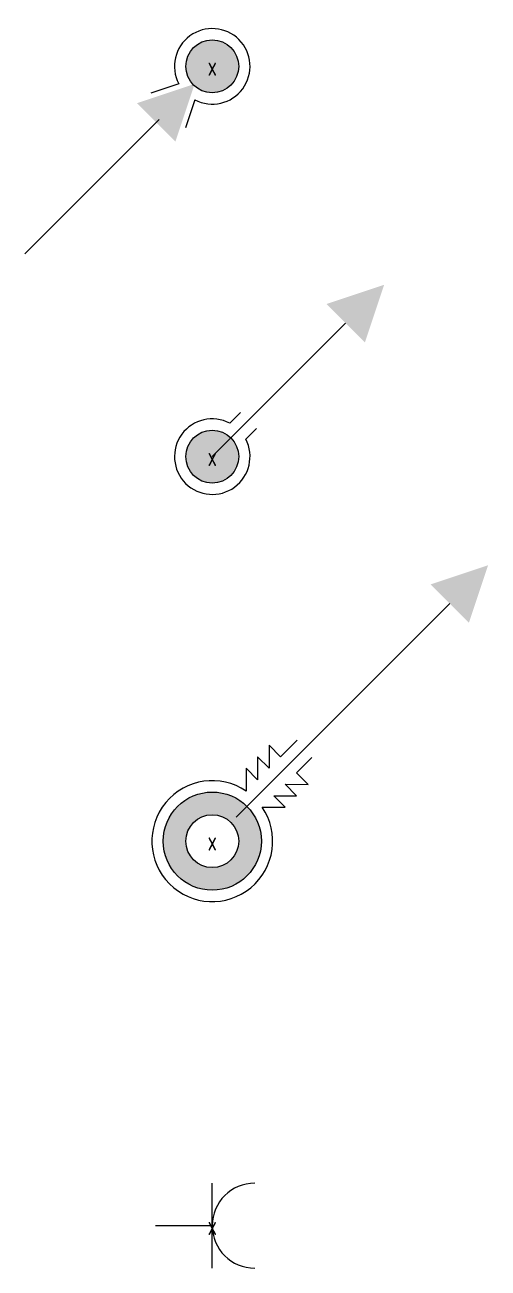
# Model space of a CAD drawing. Header units: metres. Extents: x -162 to 83385, y -62392 to -1971.
# Drawn here: x 71715 to 72941, y -5369 to -2078 of the extents above; entities that cross this region are included whole.
import ezdxf
from ezdxf.enums import TextEntityAlignment as Align

# ---------------------------------------------------------------- set-up
doc = ezdxf.new("R2010")
doc.units = ezdxf.units.M
doc.header["$LTSCALE"] = 0.5
for name, color, linetype, lineweight in [('ELIN_Attribut_01_Produkt_ID', 7, 'Continuous', 0), ('ELIN_Attribut_02_Stromkreis', 7, 'Continuous', 0), ('ELIN_Attribut_03_Verteilerbereich', 7, 'Continuous', 0), ('ELIN_Attribut_04_Montagehoehe', 7, 'Continuous', 0), ('ELIN_Attribut_05_Montageart', 7, 'Continuous', 0), ('ELIN_Attribut_06_Tuernummer', 7, 'Continuous', 0), ('ELIN_Attribut_07_Bemerkung', 7, 'Continuous', 0), ('ELIN_Attribut_08_Adresse', 7, 'Continuous', 0), ('ELIN_Attribut_10_AKZ1', 7, 'Continuous', 0), ('ELIN_Attribut_11_AKZ2', 7, 'Continuous', 0), ('ELIN_Attribut_12_Sonstiges1', 7, 'Continuous', 0), ('ELIN_Attribut_13_Sonstiges2', 7, 'Continuous', 0), ('ELIN_Attribut_14_Bauteil', 7, 'Continuous', 0), ('ELIN_Attribut_15_Ebene', 7, 'Continuous', 0), ('ELIN_Attribut_16_Raumnummer', 7, 'Continuous', 0), ('ELIN_Attribut_17_Raumname', 7, 'Continuous', 0), ('ELIN_Attribut_18_Montageabschnitt', 7, 'Continuous', 0), ('ELIN_Attribut_Basispunkt', 2, 'Continuous', 0), ('ELIN_Attribute_GEMOS', 11, 'Continuous', 0), ('ELIN_EUB_DE_Blitzschutz', 5, 'Continuous', 0)]:
    doc.layers.add(name, color=color, linetype=linetype, lineweight=lineweight)
doc.layers.get('0').off()
doc.styles.add('ELIN_Attribute', font='isocp.shx', dxfattribs={"width": 0.8})

# ---------------------------------------------------------------- blocks, each defined once
blk = doc.blocks.new('ELIN_EUB_ABLEITUNG_V_U_ISOLIERT')
blk.add_hatch(color=0).paths.add_polyline_path([(70, 0, 1), (-70, 0, 1)])
at = {"color": 0}
for p, q in [((-88.7, -46.2), (-162.7, -70.9)), ((-46.2, -88.7), (-70.9, -162.7)), ((-496.3, -496.3), (-140.8, -140.8))]:
    blk.add_line(p, q, dxfattribs=at)
blk.add_circle((0, 0), 70, dxfattribs=at)
blk.add_arc((0, 0), 100, 242.4576, 207.5424, dxfattribs=at)
blk.add_solid([(-199.4, -97.6), (-46.7, -46.7), (-97.6, -199.4)], dxfattribs=at)
at = {"layer": 'ELIN_Attribut_01_Produkt_ID', "style": 'ELIN_Attribute', "width": 0.8, "flags": 8}
blk.add_attdef('01_PRODUKT_ID', (4.5, -297, 0), '', height=150, dxfattribs=at)
at = {"layer": 'ELIN_Attribut_02_Stromkreis', "style": 'ELIN_Attribute', "width": 0.8, "flags": 8}
blk.add_attdef('02_STROMKREIS', (-247.5, -604.4, 0), '', height=150, dxfattribs=at)
at = {"layer": 'ELIN_Attribut_03_Verteilerbereich', "style": 'ELIN_Attribute', "width": 0.8, "flags": 8}
blk.add_attdef('03_VERTEILERBEREICH', (-247.5, -804.4, 0), '', height=125, dxfattribs=at)
at = {"layer": 'ELIN_Attribut_04_Montagehoehe', "style": 'ELIN_Attribute', "width": 0.8, "flags": 8}
blk.add_attdef('04_MONTAGEHOEHE', text='', height=125, dxfattribs=at).set_placement((-370.5, -14.6, 0), align=Align.RIGHT)
at = {"layer": 'ELIN_Attribut_05_Montageart', "style": 'ELIN_Attribute', "width": 0.8, "flags": 8}
blk.add_attdef('05_MONTAGEART', (434, -14.6, 0), '', height=125, dxfattribs=at)
at = {"layer": 'ELIN_Attribut_06_Tuernummer', "style": 'ELIN_Attribute', "width": 0.8, "flags": 8}
blk.add_attdef('06_TUERNUMMER', text='', height=125, dxfattribs=at).set_placement((-370.5, -214.6, 0), align=Align.RIGHT)
at = {"layer": 'ELIN_Attribut_07_Bemerkung', "style": 'ELIN_Attribute', "width": 0.8, "flags": 8}
blk.add_attdef('07_BEMERKUNG', (-247.5, -1004.4, 0), '', height=125, dxfattribs=at)
at = {"layer": 'ELIN_Attribut_08_Adresse', "style": 'ELIN_Attribute', "width": 0.8, "flags": 8}
blk.add_attdef('08_ADRESSE', (-247.5, -1204.4, 0), '', height=125, dxfattribs=at)
at = {"layer": 'ELIN_Attribut_10_AKZ1', "style": 'ELIN_Attribute', "width": 0.8, "flags": 8}
blk.add_attdef('10_AKZ1', (-247.5, -1604.4, 0), '', height=125, dxfattribs=at)
at = {"layer": 'ELIN_Attribut_11_AKZ2', "style": 'ELIN_Attribute', "width": 0.8, "flags": 8}
blk.add_attdef('11_AKZ2', (-247.5, -1804.4, 0), '', height=125, dxfattribs=at)
at = {"layer": 'ELIN_Attribut_12_Sonstiges1', "style": 'ELIN_Attribute', "width": 0.8, "flags": 8}
blk.add_attdef('12_SONSTIGES1', (-247.5, -2004.4, 0), '', height=125, dxfattribs=at)
at = {"layer": 'ELIN_Attribut_13_Sonstiges2', "style": 'ELIN_Attribute', "width": 0.8, "flags": 8}
blk.add_attdef('13_SONSTIGES2', (-247.5, -2204.4, 0), '', height=125, dxfattribs=at)
at = {"layer": 'ELIN_Attribut_14_Bauteil', "style": 'ELIN_Attribute', "width": 0.8, "flags": 8}
blk.add_attdef('14_BAUTEIL', (-247.5, -2404.4, 0), '', height=125, dxfattribs=at)
at = {"layer": 'ELIN_Attribut_15_Ebene', "style": 'ELIN_Attribute', "width": 0.8, "flags": 8}
blk.add_attdef('15_EBENE', (-247.5, -2604.4, 0), '', height=125, dxfattribs=at)
at = {"layer": 'ELIN_Attribut_16_Raumnummer', "style": 'ELIN_Attribute', "width": 0.8, "flags": 8}
blk.add_attdef('16_RAUMNUMMER', (-247.5, -2804.4, 0), '', height=125, dxfattribs=at)
at = {"layer": 'ELIN_Attribut_17_Raumname', "style": 'ELIN_Attribute', "width": 0.8, "flags": 8}
blk.add_attdef('17_RAUMNAME', (-247.5, -3004.4, 0), '', height=125, dxfattribs=at)
at = {"layer": 'ELIN_Attribut_18_Montageabschnitt', "style": 'ELIN_Attribute', "width": 0.8, "flags": 8}
blk.add_attdef('18_MONTAGEABSCHNITT', (-247.5, -3204.4, 0), '', height=125, dxfattribs=at)
at = {"layer": 'ELIN_Attribut_Basispunkt', "style": 'ELIN_Attribute', "width": 0.8, "flags": 8}
blk.add_attdef('Basispunkt', text='', height=50, dxfattribs=at).set_placement((0, 0), align=Align.MIDDLE)
at = {"layer": 'ELIN_Attribute_GEMOS', "style": 'ELIN_Attribute', "width": 0.6}
for tag, p in [('G01_PRO02ID', (1620.5, 183.6)), ('G02_BEZEICHNUNG', (1620.5, -14.6, 0)), ('G03_DESCRIPTION', (1620.5, -204.4, 0)), ('G04_GEMOS-SYMBOL', (1623.8, -404.4, 0)), ('G05_GEMOS-TYP', (1623.8, -604.4, 0)), ('G06_ORTSKENNUNG', (1620.5, -804.4, 0)), ('G08_FREI1', (1620.5, -1004.4, 0)), ('G08_FREI2', (1620.5, -1204.4, 0))]:
    blk.add_attdef(tag, p, '', height=125, dxfattribs=at)
blk = doc.blocks.new('ELIN_EUB_ABLEITUNG_N_O_ISOLIERT')
blk.add_hatch(color=0).paths.add_polyline_path([(70, 0, 1), (-70, 0, 1)])
at = {"color": 0}
for p, q in [((0, 0), (353.2, 353.2)), ((46.2, 88.7), (74.5, 117)), ((88.7, 46.2), (117, 74.5))]:
    blk.add_line(p, q, dxfattribs=at)
blk.add_circle((0, 0), 70, dxfattribs=at)
blk.add_arc((0, 0), 100, 62.4576, 27.5424, dxfattribs=at)
blk.add_solid([(302.2, 404.1), (455, 455), (404.1, 302.2)], dxfattribs=at)
at = {"layer": 'ELIN_Attribut_01_Produkt_ID', "style": 'ELIN_Attribute', "width": 0.8, "flags": 8}
blk.add_attdef('01_PRODUKT_ID', (-515.5, -318, 0), '', height=150, dxfattribs=at)
at = {"layer": 'ELIN_Attribut_02_Stromkreis', "style": 'ELIN_Attribute', "width": 0.8, "flags": 8}
blk.add_attdef('02_STROMKREIS', (-247.5, -604.4, 0), '', height=150, dxfattribs=at)
at = {"layer": 'ELIN_Attribut_03_Verteilerbereich', "style": 'ELIN_Attribute', "width": 0.8, "flags": 8}
blk.add_attdef('03_VERTEILERBEREICH', (-247.5, -804.4, 0), '', height=125, dxfattribs=at)
at = {"layer": 'ELIN_Attribut_04_Montagehoehe', "style": 'ELIN_Attribute', "width": 0.8, "flags": 8}
blk.add_attdef('04_MONTAGEHOEHE', text='', height=125, dxfattribs=at).set_placement((-308.5, -14.6, 0), align=Align.RIGHT)
at = {"layer": 'ELIN_Attribut_05_Montageart', "style": 'ELIN_Attribute', "width": 0.8, "flags": 8}
blk.add_attdef('05_MONTAGEART', (434, -14.6, 0), '', height=125, dxfattribs=at)
at = {"layer": 'ELIN_Attribut_06_Tuernummer', "style": 'ELIN_Attribute', "width": 0.8, "flags": 8}
blk.add_attdef('06_TUERNUMMER', text='', height=125, dxfattribs=at).set_placement((-308.5, -214.6, 0), align=Align.RIGHT)
at = {"layer": 'ELIN_Attribut_07_Bemerkung', "style": 'ELIN_Attribute', "width": 0.8, "flags": 8}
blk.add_attdef('07_BEMERKUNG', (-247.5, -1004.4, 0), '', height=125, dxfattribs=at)
at = {"layer": 'ELIN_Attribut_08_Adresse', "style": 'ELIN_Attribute', "width": 0.8, "flags": 8}
blk.add_attdef('08_ADRESSE', (-247.5, -1204.4, 0), '', height=125, dxfattribs=at)
at = {"layer": 'ELIN_Attribut_10_AKZ1', "style": 'ELIN_Attribute', "width": 0.8, "flags": 8}
blk.add_attdef('10_AKZ1', (-247.5, -1604.4, 0), '', height=125, dxfattribs=at)
at = {"layer": 'ELIN_Attribut_11_AKZ2', "style": 'ELIN_Attribute', "width": 0.8, "flags": 8}
blk.add_attdef('11_AKZ2', (-247.5, -1804.4, 0), '', height=125, dxfattribs=at)
at = {"layer": 'ELIN_Attribut_12_Sonstiges1', "style": 'ELIN_Attribute', "width": 0.8, "flags": 8}
blk.add_attdef('12_SONSTIGES1', (-247.5, -2004.4, 0), '', height=125, dxfattribs=at)
at = {"layer": 'ELIN_Attribut_13_Sonstiges2', "style": 'ELIN_Attribute', "width": 0.8, "flags": 8}
blk.add_attdef('13_SONSTIGES2', (-247.5, -2204.4, 0), '', height=125, dxfattribs=at)
at = {"layer": 'ELIN_Attribut_14_Bauteil', "style": 'ELIN_Attribute', "width": 0.8, "flags": 8}
blk.add_attdef('14_BAUTEIL', (-247.5, -2404.4, 0), '', height=125, dxfattribs=at)
at = {"layer": 'ELIN_Attribut_15_Ebene', "style": 'ELIN_Attribute', "width": 0.8, "flags": 8}
blk.add_attdef('15_EBENE', (-247.5, -2604.4, 0), '', height=125, dxfattribs=at)
at = {"layer": 'ELIN_Attribut_16_Raumnummer', "style": 'ELIN_Attribute', "width": 0.8, "flags": 8}
blk.add_attdef('16_RAUMNUMMER', (-247.5, -2804.4, 0), '', height=125, dxfattribs=at)
at = {"layer": 'ELIN_Attribut_17_Raumname', "style": 'ELIN_Attribute', "width": 0.8, "flags": 8}
blk.add_attdef('17_RAUMNAME', (-247.5, -3004.4, 0), '', height=125, dxfattribs=at)
at = {"layer": 'ELIN_Attribut_18_Montageabschnitt', "style": 'ELIN_Attribute', "width": 0.8, "flags": 8}
blk.add_attdef('18_MONTAGEABSCHNITT', (-247.5, -3204.4, 0), '', height=125, dxfattribs=at)
at = {"layer": 'ELIN_Attribut_Basispunkt', "style": 'ELIN_Attribute', "width": 0.8, "flags": 8}
blk.add_attdef('Basispunkt', text='', height=50, dxfattribs=at).set_placement((0, 0), align=Align.MIDDLE)
at = {"layer": 'ELIN_Attribute_GEMOS', "style": 'ELIN_Attribute', "width": 0.6}
for tag, p in [('G01_PRO02ID', (1620.5, 183.6)), ('G02_BEZEICHNUNG', (1620.5, -14.6, 0)), ('G03_DESCRIPTION', (1620.5, -204.4, 0)), ('G04_GEMOS-SYMBOL', (1623.8, -404.4, 0)), ('G05_GEMOS-TYP', (1623.8, -604.4, 0)), ('G06_ORTSKENNUNG', (1620.5, -804.4, 0)), ('G08_FREI1', (1620.5, -1004.4, 0)), ('G08_FREI2', (1620.5, -1204.4, 0))]:
    blk.add_attdef(tag, p, '', height=125, dxfattribs=at)
blk = doc.blocks.new('ELIN_EUB_FANGSTANGE_ISOLATOR')
h = blk.add_hatch(color=0)
h.paths.add_polyline_path([(130, 0, 1), (-130, 0, 1)])
h.paths.add_polyline_path([(-70, 0, -1), (70, 0, -1)], flags=16)
at = {"color": 0}
for p, q in [((63.6, 63.6), (628.8, 628.8)), ((225.2, 267.6), (180.8, 223.2)), ((180.8, 223.2), (150.3, 253.7)), ((150.3, 253.7), (150.5, 192.9)), ((150.5, 192.9), (120, 223.4)), ((120, 223.4), (120.2, 162.6)), ((223.2, 180.8), (263.7, 221.3)), ((120.2, 162.6), (89.7, 193.1)), ((89.7, 193.1), (89.9, 132.3)), ((253.7, 150.3), (223.2, 180.8)), ((223.4, 120), (192.9, 150.5)), ((192.9, 150.5), (253.7, 150.3)), ((193.1, 89.7), (162.6, 120.2)), ((162.6, 120.2), (223.4, 120)), ((132.3, 89.9), (193.1, 89.7))]:
    blk.add_line(p, q, dxfattribs=at)
for radius in [130, 70]:
    blk.add_circle((0, 0), radius, dxfattribs=at)
blk.add_arc((0, 0), 160, 55.8071, 34.1929, dxfattribs=at)
blk.add_solid([(577.9, 679.7), (730.6, 730.6), (679.7, 577.9)], dxfattribs=at)
at = {"layer": 'ELIN_Attribut_01_Produkt_ID', "style": 'ELIN_Attribute', "width": 0.8, "flags": 8}
blk.add_attdef('01_PRODUKT_ID', (-540.5, -356.5, 0), '', height=150, dxfattribs=at)
at = {"layer": 'ELIN_Attribut_02_Stromkreis', "style": 'ELIN_Attribute', "width": 0.8, "flags": 8}
blk.add_attdef('02_STROMKREIS', (-247.5, -604.4, 0), '', height=150, dxfattribs=at)
at = {"layer": 'ELIN_Attribut_03_Verteilerbereich', "style": 'ELIN_Attribute', "width": 0.8, "flags": 8}
blk.add_attdef('03_VERTEILERBEREICH', (-247.5, -804.4, 0), '', height=125, dxfattribs=at)
at = {"layer": 'ELIN_Attribut_04_Montagehoehe', "style": 'ELIN_Attribute', "width": 0.8, "flags": 8}
blk.add_attdef('04_MONTAGEHOEHE', text='', height=125, dxfattribs=at).set_placement((-308.5, -14.6, 0), align=Align.RIGHT)
at = {"layer": 'ELIN_Attribut_05_Montageart', "style": 'ELIN_Attribute', "width": 0.8, "flags": 8}
blk.add_attdef('05_MONTAGEART', (434, -14.6, 0), '', height=125, dxfattribs=at)
at = {"layer": 'ELIN_Attribut_06_Tuernummer', "style": 'ELIN_Attribute', "width": 0.8, "flags": 8}
blk.add_attdef('06_TUERNUMMER', text='', height=125, dxfattribs=at).set_placement((-308.5, -214.6, 0), align=Align.RIGHT)
at = {"layer": 'ELIN_Attribut_07_Bemerkung', "style": 'ELIN_Attribute', "width": 0.8, "flags": 8}
blk.add_attdef('07_BEMERKUNG', (-247.5, -1004.4, 0), '', height=125, dxfattribs=at)
at = {"layer": 'ELIN_Attribut_08_Adresse', "style": 'ELIN_Attribute', "width": 0.8, "flags": 8}
blk.add_attdef('08_ADRESSE', (-247.5, -1204.4, 0), '', height=125, dxfattribs=at)
at = {"layer": 'ELIN_Attribut_10_AKZ1', "style": 'ELIN_Attribute', "width": 0.8, "flags": 8}
blk.add_attdef('10_AKZ1', (-247.5, -1604.4, 0), '', height=125, dxfattribs=at)
at = {"layer": 'ELIN_Attribut_11_AKZ2', "style": 'ELIN_Attribute', "width": 0.8, "flags": 8}
blk.add_attdef('11_AKZ2', (-247.5, -1804.4, 0), '', height=125, dxfattribs=at)
at = {"layer": 'ELIN_Attribut_12_Sonstiges1', "style": 'ELIN_Attribute', "width": 0.8, "flags": 8}
blk.add_attdef('12_SONSTIGES1', (-247.5, -2004.4, 0), '', height=125, dxfattribs=at)
at = {"layer": 'ELIN_Attribut_13_Sonstiges2', "style": 'ELIN_Attribute', "width": 0.8, "flags": 8}
blk.add_attdef('13_SONSTIGES2', (-247.5, -2204.4, 0), '', height=125, dxfattribs=at)
at = {"layer": 'ELIN_Attribut_14_Bauteil', "style": 'ELIN_Attribute', "width": 0.8, "flags": 8}
blk.add_attdef('14_BAUTEIL', (-247.5, -2404.4, 0), '', height=125, dxfattribs=at)
at = {"layer": 'ELIN_Attribut_15_Ebene', "style": 'ELIN_Attribute', "width": 0.8, "flags": 8}
blk.add_attdef('15_EBENE', (-247.5, -2604.4, 0), '', height=125, dxfattribs=at)
at = {"layer": 'ELIN_Attribut_16_Raumnummer', "style": 'ELIN_Attribute', "width": 0.8, "flags": 8}
blk.add_attdef('16_RAUMNUMMER', (-247.5, -2804.4, 0), '', height=125, dxfattribs=at)
at = {"layer": 'ELIN_Attribut_17_Raumname', "style": 'ELIN_Attribute', "width": 0.8, "flags": 8}
blk.add_attdef('17_RAUMNAME', (-247.5, -3004.4, 0), '', height=125, dxfattribs=at)
at = {"layer": 'ELIN_Attribut_18_Montageabschnitt', "style": 'ELIN_Attribute', "width": 0.8, "flags": 8}
blk.add_attdef('18_MONTAGEABSCHNITT', (-247.5, -3204.4, 0), '', height=125, dxfattribs=at)
at = {"layer": 'ELIN_Attribut_Basispunkt', "style": 'ELIN_Attribute', "width": 0.8, "flags": 8}
blk.add_attdef('Basispunkt', text='', height=50, dxfattribs=at).set_placement((0, 0), align=Align.MIDDLE)
at = {"layer": 'ELIN_Attribute_GEMOS', "style": 'ELIN_Attribute', "width": 0.6}
for tag, p in [('G01_PRO02ID', (1620.5, 183.6)), ('G02_BEZEICHNUNG', (1620.5, -14.6, 0)), ('G03_DESCRIPTION', (1620.5, -204.4, 0)), ('G04_GEMOS-SYMBOL', (1623.8, -404.4, 0)), ('G05_GEMOS-TYP', (1623.8, -604.4, 0)), ('G06_ORTSKENNUNG', (1620.5, -804.4, 0)), ('G08_FREI1', (1620.5, -1004.4, 0)), ('G08_FREI2', (1620.5, -1204.4, 0))]:
    blk.add_attdef(tag, p, '', height=125, dxfattribs=at)
blk = doc.blocks.new('ELIN_EUB_VERBINDUNG')
at = {"color": 0}
for p, q in [((0, -112.5), (0, 112.5)), ((-150, 0), (0, 0))]:
    blk.add_line(p, q, dxfattribs=at)
blk.add_arc((112.5, 0), 112.5, 90, 270, dxfattribs=at)
at = {"layer": 'ELIN_Attribut_01_Produkt_ID', "style": 'ELIN_Attribute', "width": 0.8, "flags": 8}
blk.add_attdef('01_PRODUKT_ID', (-540.5, -332, 0), '', height=150, dxfattribs=at)
at = {"layer": 'ELIN_Attribut_02_Stromkreis', "style": 'ELIN_Attribute', "width": 0.8, "flags": 8}
blk.add_attdef('02_STROMKREIS', (-247.5, -604.4, 0), '', height=150, dxfattribs=at)
at = {"layer": 'ELIN_Attribut_03_Verteilerbereich', "style": 'ELIN_Attribute', "width": 0.8, "flags": 8}
blk.add_attdef('03_VERTEILERBEREICH', (-247.5, -804.4, 0), '', height=125, dxfattribs=at)
at = {"layer": 'ELIN_Attribut_04_Montagehoehe', "style": 'ELIN_Attribute', "width": 0.8, "flags": 8}
blk.add_attdef('04_MONTAGEHOEHE', text='', height=125, dxfattribs=at).set_placement((-308.5, -14.6, 0), align=Align.RIGHT)
at = {"layer": 'ELIN_Attribut_05_Montageart', "style": 'ELIN_Attribute', "width": 0.8, "flags": 8}
blk.add_attdef('05_MONTAGEART', (434, -14.6, 0), '', height=125, dxfattribs=at)
at = {"layer": 'ELIN_Attribut_06_Tuernummer', "style": 'ELIN_Attribute', "width": 0.8, "flags": 8}
blk.add_attdef('06_TUERNUMMER', text='', height=125, dxfattribs=at).set_placement((-308.5, -214.6, 0), align=Align.RIGHT)
at = {"layer": 'ELIN_Attribut_07_Bemerkung', "style": 'ELIN_Attribute', "width": 0.8, "flags": 8}
blk.add_attdef('07_BEMERKUNG', (-247.5, -1004.4, 0), '', height=125, dxfattribs=at)
at = {"layer": 'ELIN_Attribut_08_Adresse', "style": 'ELIN_Attribute', "width": 0.8, "flags": 8}
blk.add_attdef('08_ADRESSE', (-247.5, -1204.4, 0), '', height=125, dxfattribs=at)
at = {"layer": 'ELIN_Attribut_10_AKZ1', "style": 'ELIN_Attribute', "width": 0.8, "flags": 8}
blk.add_attdef('10_AKZ1', (-247.5, -1604.4, 0), '', height=125, dxfattribs=at)
at = {"layer": 'ELIN_Attribut_11_AKZ2', "style": 'ELIN_Attribute', "width": 0.8, "flags": 8}
blk.add_attdef('11_AKZ2', (-247.5, -1804.4, 0), '', height=125, dxfattribs=at)
at = {"layer": 'ELIN_Attribut_12_Sonstiges1', "style": 'ELIN_Attribute', "width": 0.8, "flags": 8}
blk.add_attdef('12_SONSTIGES1', (-247.5, -2004.4, 0), '', height=125, dxfattribs=at)
at = {"layer": 'ELIN_Attribut_13_Sonstiges2', "style": 'ELIN_Attribute', "width": 0.8, "flags": 8}
blk.add_attdef('13_SONSTIGES2', (-247.5, -2204.4, 0), '', height=125, dxfattribs=at)
at = {"layer": 'ELIN_Attribut_14_Bauteil', "style": 'ELIN_Attribute', "width": 0.8, "flags": 8}
blk.add_attdef('14_BAUTEIL', (-247.5, -2404.4, 0), '', height=125, dxfattribs=at)
at = {"layer": 'ELIN_Attribut_15_Ebene', "style": 'ELIN_Attribute', "width": 0.8, "flags": 8}
blk.add_attdef('15_EBENE', (-247.5, -2604.4, 0), '', height=125, dxfattribs=at)
at = {"layer": 'ELIN_Attribut_16_Raumnummer', "style": 'ELIN_Attribute', "width": 0.8, "flags": 8}
blk.add_attdef('16_RAUMNUMMER', (-247.5, -2804.4, 0), '', height=125, dxfattribs=at)
at = {"layer": 'ELIN_Attribut_17_Raumname', "style": 'ELIN_Attribute', "width": 0.8, "flags": 8}
blk.add_attdef('17_RAUMNAME', (-247.5, -3004.4, 0), '', height=125, dxfattribs=at)
at = {"layer": 'ELIN_Attribut_18_Montageabschnitt', "style": 'ELIN_Attribute', "width": 0.8, "flags": 8}
blk.add_attdef('18_MONTAGEABSCHNITT', (-247.5, -3204.4, 0), '', height=125, dxfattribs=at)
at = {"layer": 'ELIN_Attribut_Basispunkt', "style": 'ELIN_Attribute', "width": 0.8, "flags": 8}
blk.add_attdef('Basispunkt', text='', height=50, dxfattribs=at).set_placement((0, 0), align=Align.MIDDLE)
at = {"layer": 'ELIN_Attribute_GEMOS', "style": 'ELIN_Attribute', "width": 0.6}
for tag, p in [('G01_PRO02ID', (1620.5, 183.6)), ('G02_BEZEICHNUNG', (1620.5, -14.6, 0)), ('G03_DESCRIPTION', (1620.5, -204.4, 0)), ('G04_GEMOS-SYMBOL', (1623.8, -404.4, 0)), ('G05_GEMOS-TYP', (1623.8, -604.4, 0)), ('G06_ORTSKENNUNG', (1620.5, -804.4, 0)), ('G08_FREI1', (1620.5, -1004.4, 0)), ('G08_FREI2', (1620.5, -1204.4, 0))]:
    blk.add_attdef(tag, p, '', height=125, dxfattribs=at)

msp = doc.modelspace()

# ---------------------------------------------------------------- block references
at = {"layer": 'ELIN_EUB_DE_Blitzschutz', "lineweight": 0}
ref = msp.add_blockref('ELIN_EUB_ABLEITUNG_V_U_ISOLIERT', (72210.8, -2187.6), dxfattribs=at)
ref.add_attrib('Basispunkt', 'x', dxfattribs={"layer": 'ELIN_Attribut_Basispunkt', "height": 50, "style": 'ELIN_Attribute', "width": 0.8}).set_placement((72210.8, -2187.6), align=Align.MIDDLE)
ref = msp.add_blockref('ELIN_EUB_ABLEITUNG_N_O_ISOLIERT', (72210.8, -3220.9), dxfattribs=at)
ref.add_attrib('Basispunkt', 'x', dxfattribs={"layer": 'ELIN_Attribut_Basispunkt', "height": 50, "style": 'ELIN_Attribute', "width": 0.8}).set_placement((72210.8, -3220.9), align=Align.MIDDLE)
ref = msp.add_blockref('ELIN_EUB_FANGSTANGE_ISOLATOR', (72210.8, -4238.8), dxfattribs=at)
ref.add_attrib('Basispunkt', 'x', dxfattribs={"layer": 'ELIN_Attribut_Basispunkt', "height": 50, "style": 'ELIN_Attribute', "width": 0.8}).set_placement((72210.8, -4238.8), align=Align.MIDDLE)
ref = msp.add_blockref('ELIN_EUB_VERBINDUNG', (72210.8, -5256.7), dxfattribs=at)
ref.add_attrib('Basispunkt', 'x', dxfattribs={"layer": 'ELIN_Attribut_Basispunkt', "height": 50, "style": 'ELIN_Attribute', "width": 0.8}).set_placement((72210.8, -5256.7), align=Align.MIDDLE)

doc.saveas('drawing.dxf')
